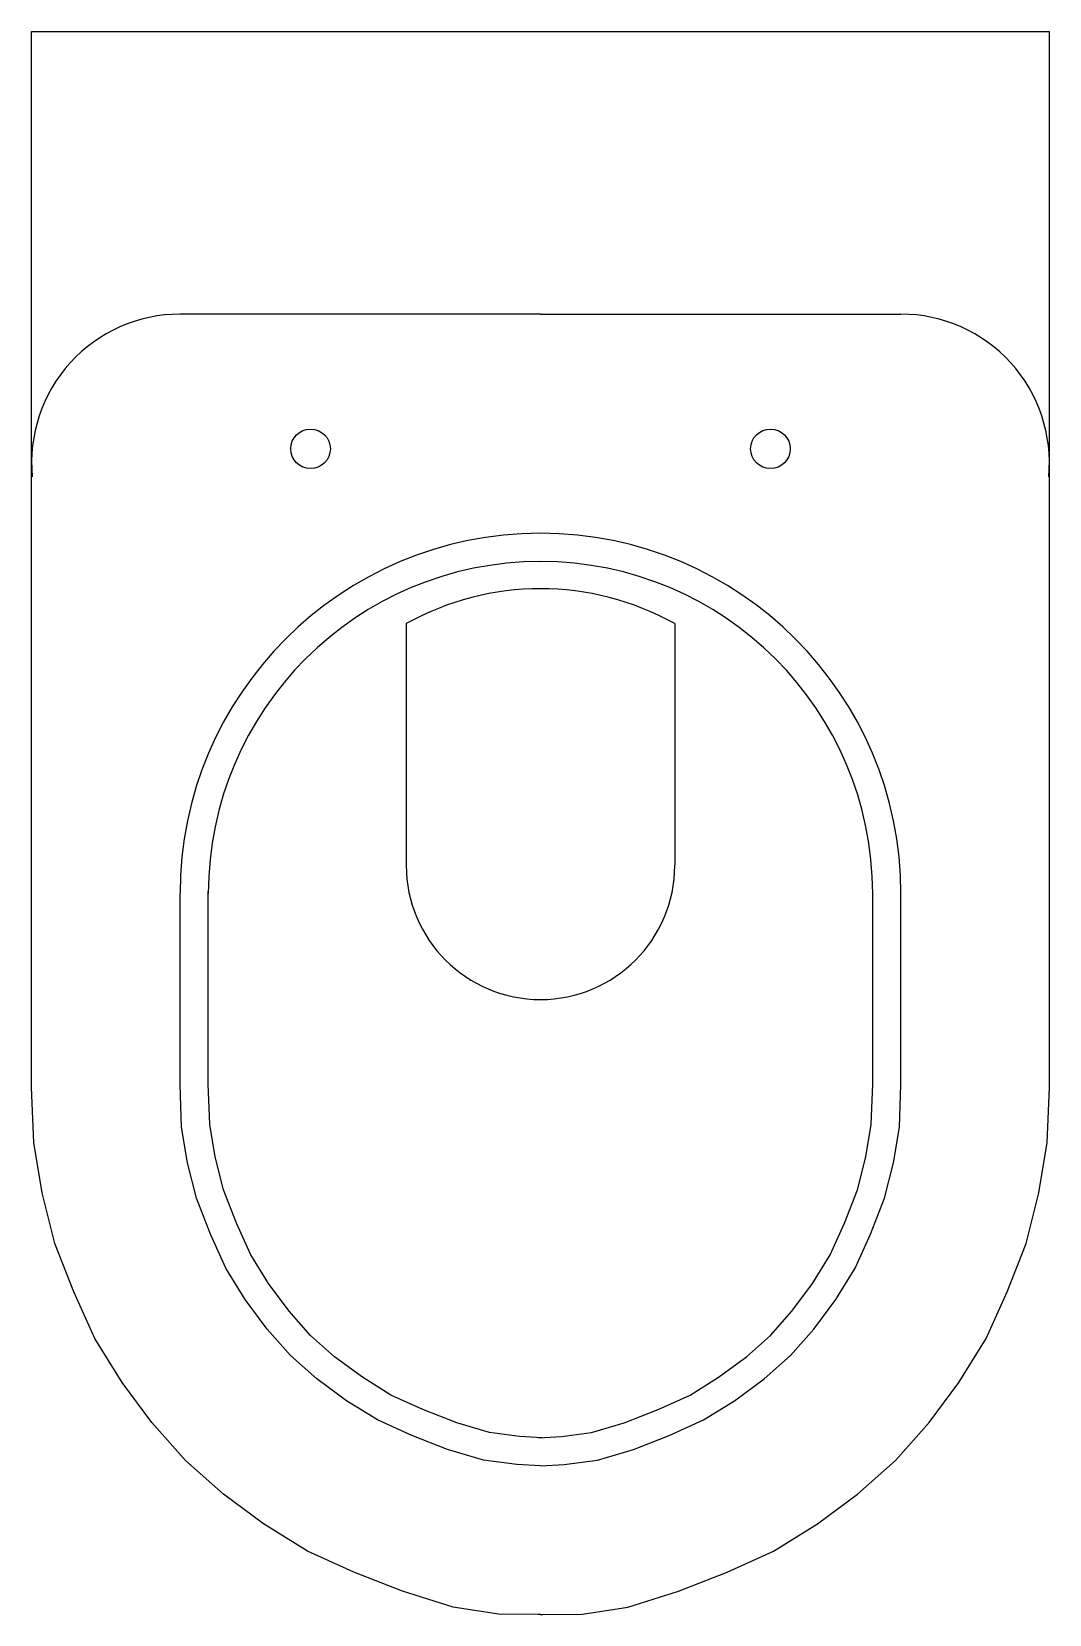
# Model space of a CAD drawing. Extents: x -865.248 to -864.888, y 506.325 to 506.885.
import ezdxf

# ---------------------------------------------------------------- set-up
doc = ezdxf.new("R2010")
doc.units = 0
doc.header["$LTSCALE"] = 50
doc.header["$MEASUREMENT"] = 0
doc.layers.add('A-PECAS', color=2, linetype='CONTINUOUS')

msp = doc.modelspace()

# ---------------------------------------------------------------- linework, layer by layer
at = {"layer": 'A-PECAS'}
msp.add_line((-865.2479495773385, 506.8852466910725), (-864.8878288493141, 506.8852466910725), dxfattribs=at)
at = {"layer": 'A-PECAS', "color": 1}
for p, q in [((-865.0678892133263, 506.7852866778032), (-865.1954495773385, 506.7852866778032)), ((-865.0678892133263, 506.7852866778032), (-864.9403288493141, 506.7852866778032)), ((-865.0678892133263, 506.7852866778032), (-864.9403288493141, 506.7852866778032)), ((-865.1153892133264, 506.6758179733513), (-865.1153892133264, 506.5902873424937)), ((-865.0203892133263, 506.6758179733513), (-865.0203892133263, 506.5902873424937))]:
    msp.add_line(p, q, dxfattribs=at)
at = {"layer": 'A-PECAS'}
for points in [[(-865.0678892133263, 506.3252486921762), (-865.0686785815758, 506.3252466910725), (-865.0686785815758, 506.3252466910725), (-865.0827612489741, 506.3252938421083), (-865.0987923779029, 506.3277754758972), (-865.1167443963216, 506.333447014886), (-865.1338905279317, 506.3401563707335), (-865.1502911755589, 506.347611210564), (-865.165946339203, 506.3573025023437), (-865.1801105348809, 506.3677392781064), (-865.1935292465758, 506.3796670218352), (-865.2054569903047, 506.3930857335301), (-865.2158937660673, 506.4072499292081), (-865.2255850578471, 506.4229050928521), (-865.2330398976775, 506.4393057404793), (-865.239749253525, 506.4564518720894), (-865.2442221574233, 506.4743434876826), (-865.2472040933555, 506.4922351032759), (-865.2479495773385, 506.5116176868352), (-865.2479495773385, 506.8852466910725)], [(-865.0678892133263, 506.3252486921762), (-865.0670998450769, 506.3252466910725), (-865.0670998450769, 506.3252466910725), (-865.0530171776786, 506.3252938421083), (-865.0369860487498, 506.3277754758972), (-865.0190340303311, 506.333447014886), (-865.001887898721, 506.3401563707335), (-864.9854872510938, 506.347611210564), (-864.9698320874497, 506.3573025023437), (-864.9556678917718, 506.3677392781064), (-864.9422491800768, 506.3796670218352), (-864.930321436348, 506.3930857335301), (-864.9198846605854, 506.4072499292081), (-864.9101933688056, 506.4229050928521), (-864.9027385289752, 506.4393057404793), (-864.8960291731277, 506.4564518720894), (-864.8915562692293, 506.4743434876826), (-864.8885743332971, 506.4922351032759), (-864.8878288493141, 506.5116176868352), (-864.8878288493141, 506.8852466910725)]]:
    msp.add_lwpolyline(points, dxfattribs=at)
at = {"layer": 'A-PECAS', "color": 1}
for points in [[(-865.0678892133263, 506.3777732166167), (-865.076275827799, 506.3782191425218), (-865.0880873451971, 506.3797498775443), (-865.1007469077168, 506.3835634040711), (-865.1134480168427, 506.3885334032942), (-865.1255111847746, 506.3940166614452), (-865.136510133246, 506.4008255343084), (-865.1470301435038, 506.4085771208141), (-865.1563419692002, 506.4168542992109), (-865.1646191475969, 506.4261661249072), (-865.1723707341027, 506.4366861351651), (-865.1791796069659, 506.4476850836364), (-865.1846628651168, 506.4597482515684), (-865.18963286434, 506.4724493606943), (-865.1927811636755, 506.4850425580361), (-865.1948708828834, 506.4975808732841), (-865.1954495773385, 506.5126269291172), (-865.1954495773385, 506.5802732166156)], [(-865.067358251893, 506.3877591106657), (-865.0753664327966, 506.3881849148241), (-865.0859885325394, 506.389561505108), (-865.0974774597823, 506.3930223931708), (-865.1095542052066, 506.3977480761629), (-865.12079118653, 506.4028557949463), (-865.1309032368732, 506.409115635635), (-865.1407291165748, 506.4163557575204), (-865.1492586782715, 506.4239375901396), (-865.1568405108907, 506.4324671518362), (-865.1640806327761, 506.4422930315378), (-865.1703404734648, 506.452405081881), (-865.1754481922482, 506.4636420632045), (-865.1800868854476, 506.4754965013809), (-865.1829828791521, 506.4870804761987), (-865.1849026523173, 506.4985991151904), (-865.1854495773385, 506.5128191657424), (-865.1854495773385, 506.5810628642491)], [(-865.0684201747597, 506.3877591106657), (-865.0604119938561, 506.3881849148241), (-865.0497898941132, 506.389561505108), (-865.0383009668703, 506.3930223931708), (-865.0262242214461, 506.3977480761629), (-865.0149872401227, 506.4028557949463), (-865.0048751897795, 506.409115635635), (-864.9950493100779, 506.4163557575204), (-864.9865197483812, 506.4239375901396), (-864.978937915762, 506.4324671518362), (-864.9716977938766, 506.4422930315378), (-864.9654379531879, 506.452405081881), (-864.9603302344045, 506.4636420632045), (-864.955691541205, 506.4754965013809), (-864.9527955475006, 506.4870804761987), (-864.9508757743354, 506.4985991151904), (-864.9503288493141, 506.5128191657424), (-864.9503288493141, 506.5810628642491)], [(-865.0678892133263, 506.3777732166167), (-865.0595025988537, 506.3782191425218), (-865.0476910814556, 506.3797498775443), (-865.0350315189359, 506.3835634040711), (-865.02233040981, 506.3885334032942), (-865.0102672418781, 506.3940166614452), (-864.9992682934067, 506.4008255343084), (-864.9887482831489, 506.4085771208141), (-864.9794364574525, 506.4168542992109), (-864.9711592790558, 506.4261661249072), (-864.9634076925499, 506.4366861351651), (-864.9565988196867, 506.4476850836364), (-864.9511155615359, 506.4597482515684), (-864.9461455623127, 506.4724493606943), (-864.9429972629772, 506.4850425580361), (-864.9409075437693, 506.4975808732841), (-864.9403288493141, 506.5126269291172), (-864.9403288493141, 506.5802732166156)]]:
    msp.add_lwpolyline(points, dxfattribs=at)
for centre in [(-865.1492506992073, 506.7376330048056), (-864.9865277274454, 506.7376330048056)]:
    msp.add_circle(centre, 0.007010984941632046, dxfattribs=at)
for centre, radius, start, end in [((-865.1954495773385, 506.7327866778032), 0.0525, 90, 185.4650237999059), ((-864.9403288493141, 506.7327866778032), 0.0525, 354.5349762000941, 90), ((-865.0678465051221, 506.580170109891), 0.1276031138728997, 90.01917664719909, 179.9537034740779), ((-865.0679319215305, 506.580170109891), 0.1276031138728997, 0.04629652592215329, 89.9808233528009), ((-865.0678498520784, 506.5801701093309), 0.1176031138728997, 90.01917664719909, 179.9537034740779), ((-865.0679285745742, 506.5801701093309), 0.1176031138728997, 0.04629652592215329, 89.9808233528009), ((-865.0678892133263, 506.5902873424937), 0.09783526365729633, 60.95410761156232, 119.0458923884377), ((-865.0678892133263, 506.5902873424937), 0.0475, 180, 0)]:
    msp.add_arc(centre, radius, start, end, dxfattribs=at)

doc.saveas('drawing.dxf')
